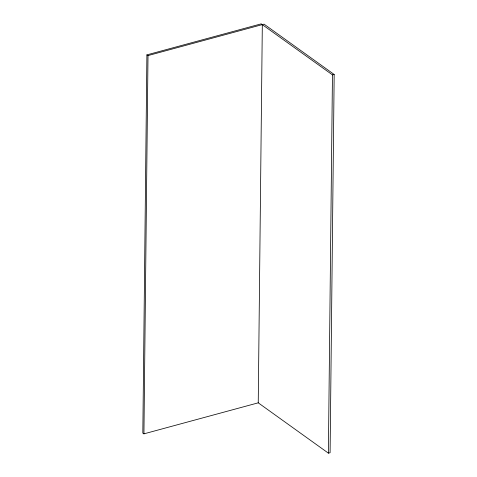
<?xml version="1.0" encoding="UTF-8"?>
<svg xmlns="http://www.w3.org/2000/svg" width="477" height="477" viewBox="0 0 477 477"><rect width="100%" height="100%" fill="white"/><g stroke="black" fill="none" stroke-linecap="round" stroke-linejoin="round"><path stroke-width="0.72" d="M146.904 54.873L142.826 433.14L143.929 433.849L258.242 402.826L328.385 453.15L330.096 452.739L334.174 74.472L264.031 24.142L148.007 55.582L146.904 54.873L261.217 23.85L332.463 74.883L334.174 74.472M143.929 433.849L148.007 55.582M258.242 402.826L262.32 24.56M328.385 453.15L332.463 74.883"/></g></svg>
